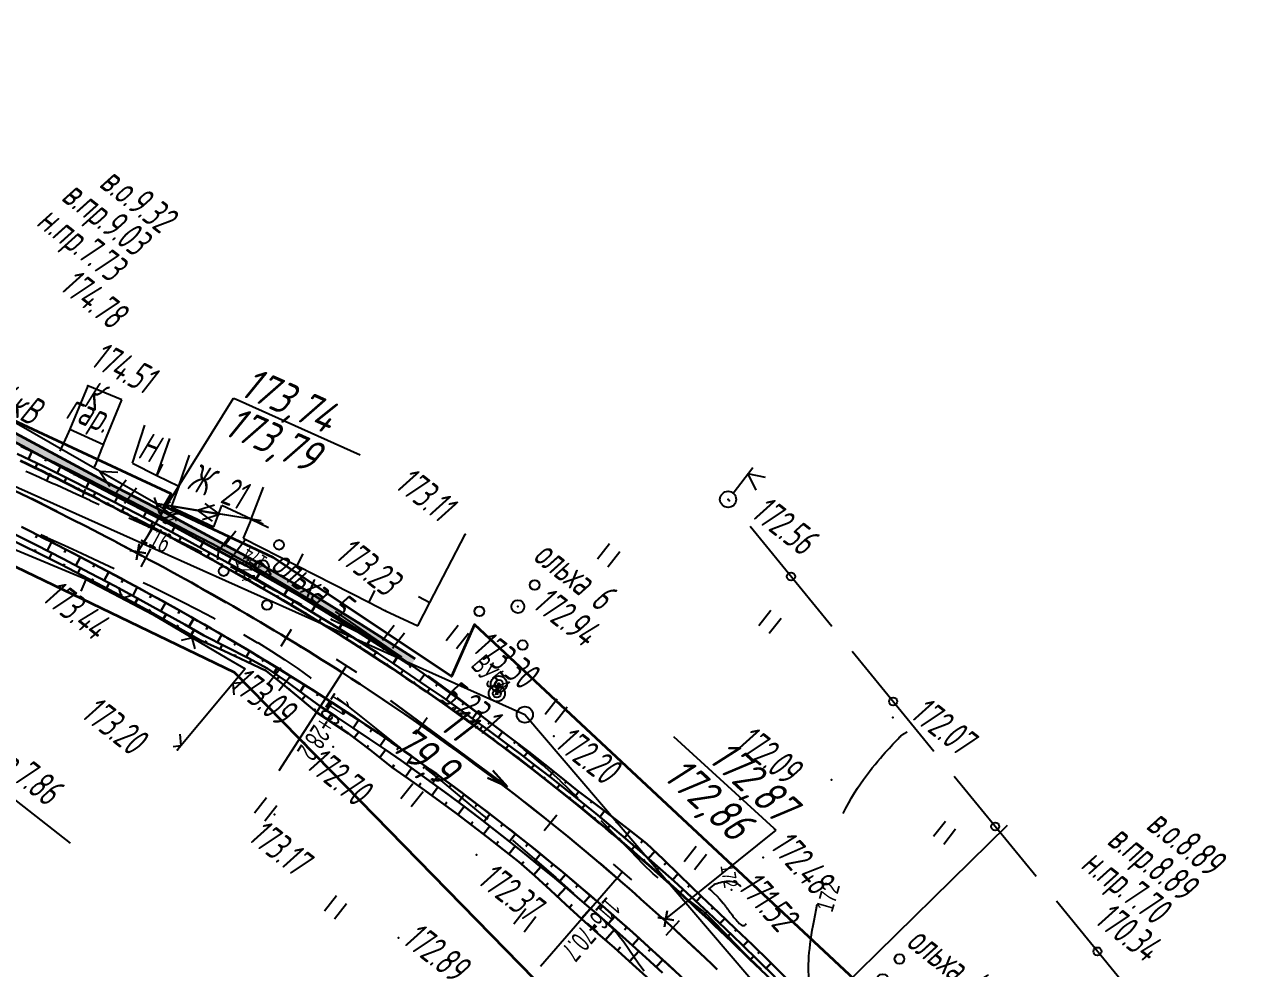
# Model space of a CAD drawing. Header units: millimetres. Extents: x -1799 to 6962, y -1020 to 4121.
# Drawn here: x 6217.2 to 6368.7, y 171.5 to 288.5 of the extents above; entities that cross this region are included whole.
import ezdxf
from ezdxf import colors
from ezdxf.entities.mleader import LeaderData, LeaderLine
from ezdxf.math import Vec2, Vec3

# ---------------------------------------------------------------- set-up
doc = ezdxf.new("R2010")
doc.units = ezdxf.units.MM
doc.linetypes.add('CONTI', pattern=[0])
doc.linetypes.add('STROT', pattern=[1.7, 0.5, -1.2])
for name, color, linetype, lineweight in [('10', 1, 'Continuous', 35), ('КОПИЯ_ОСЬ_13_ОТКОСЫ', 7, 'Continuous', 30), ('ОСЬ_ВЕРХ_ПОКРЫТИЯ_ГРАНИЦЫ_ПОЛОС', 7, 'Continuous', 30), ('ОСЬ_ВЕРХ_ПОКРЫТИЯ_ОСЬ', 1, 'Continuous', 30), ('Ось_примыкания', 1, 'Continuous', 35), ('Отметки', 5, 'Continuous', 30), ('Тротуар', 40, 'Continuous', 35), ('Уклоны ПЧ', 5, 'Continuous', 30)]:
    doc.layers.add(name, color=color, linetype=linetype, lineweight=lineweight)
for name, color, linetype in [('GOR_BDEFAULT', 212, 'CONTI'), ('NAD_MDEFAULT', 7, 'CONTI'), ('PI_OTDEFAULT', 172, 'CONTI'), ('PI_TTDEFAULT', 5, 'CONTI'), ('SIT_LDEFAULT', 7, 'CONTI'), ('USLZNDEFAULT', 7, 'CONTI'), ('ZAPSKDEFAULT', 7, 'CONTI'), ('КОПИЯ_ОСЬ_ТАНГЕНСЫ', 1, 'Continuous'), ('ОСЬ_ВЕРХ_ПОКРЫТИЯ_ПИКЕТЫ', 1, 'Continuous'), ('ОСЬ_ВЕРХ_ПОКРЫТИЯ_РАЗБИВКА_КРИВ', 1, 'Continuous'), ('ОСЬ_ВЕРХ_ПОКРЫТИЯ_ТАНГЕНСЫ', 1, 'Continuous'), ('разметка', 7, 'Continuous')]:
    doc.layers.add(name, color=color, linetype=linetype)
doc.styles.add('eskd', font='spds.shx', dxfattribs={"width": 1.2, "oblique": 15})
doc.styles.add('SHRFT', font='TXT', dxfattribs={"width": 3.5})
doc.styles.get("Standard").update_dxf_attribs({"font": 'arial.ttf'})
doc.styles.add('ГОСТ', font='', dxfattribs={"oblique": 15, "height": 4})
doc.styles.get('ГОСТ').set_extended_font_data('GOST type A')

# ---------------------------------------------------------------- blocks, each defined once
blk = doc.blocks.new('BL_2011')
at = {"color": 0}
for p, q in [((0, 0), (0, 2.4)), ((1.6, 0), (1.6, 2.4))]:
    blk.add_line(p, q, dxfattribs=at)
blk = doc.blocks.new('BL_172')
at = {"color": 0}
for centre, radius in [((0, 3.4), 0.6), ((0, 0), 0.8), ((-3.4, -3.4), 0.6), ((3.4, -3.4), 0.6)]:
    blk.add_circle(centre, radius, dxfattribs=at)
blk = doc.blocks.new('BL_22')
at = {"color": 0}
for radius in [1, 0.5, 0.1]:
    blk.add_circle((0, 0), radius, dxfattribs=at)
blk = doc.blocks.new('BL_4017')
at = {"color": 0}
for p, q in [((0, 1), (0, 5)), ((2, 5), (0, 4)), ((0, 4), (2, 3))]:
    blk.add_line(p, q, dxfattribs=at)
blk.add_circle((0, 0), 1, dxfattribs=at)
blk = doc.blocks.new('_None')
blk = doc.blocks.new('Крест')
at = {"layer": 'Отметки'}
for points in [[(-1, 0), (1, 0)], [(0, 1), (0, -1)]]:
    blk.add_lwpolyline(points, dxfattribs=at)
blk = doc.blocks.new('Стрелка')
at = {"layer": 'Уклоны ПЧ', "ltscale": 2}
for points in [[(-0.02, -0.05), (-0.02, 17.97)], [(-0.02, -0.05), (-0.58, 2.62)], [(-0.02, -0.05), (0.53, 2.62)]]:
    blk.add_lwpolyline(points, dxfattribs=at)

msp = doc.modelspace()

# ---------------------------------------------------------------- hatches: boundary and pattern name
at = {"layer": 'Тротуар', "lineweight": 30, "ltscale": 7}
msp.add_hatch(color=256, dxfattribs=at).paths.add_polyline_path([(6126.93, 278.03), (6128.44, 277.16), (6164.58, 261.24), (6199.39, 245.62), (6226.97, 230.84), (6234.07, 227.17), (6244.62, 221.45), (6251.57, 217.48), (6258.38, 213.28), (6265.07, 209.03), (6265.61, 209.87), (6258.91, 214.13), (6252.08, 218.34), (6245.11, 222.33), (6234.54, 228.05), (6227.43, 231.73), (6199.83, 246.52), (6164.99, 262.16), (6128.89, 278.06), (6116.33, 285.28), (6112.6, 286.99), (6104.1, 289.89), (6095.38, 292.11), (6094.03, 292.72), (6062.64, 308.7), (6052.76, 311.67), (6041.92, 316.6), (6020.57, 327.79), (5984.47, 344.04), (5959.44, 357.04), (5935.19, 366.88), (5892.2, 387.18), (5867.01, 398.47), (5831.4, 414.86), (5813.14, 422.32), (5796.74, 430.05), (5796.21, 429.2), (5812.75, 421.4), (5831, 413.94), (5859.27, 400.94), (5860.18, 400.52), (5866.6, 397.56), (5891.79, 386.27), (5934.79, 365.97), (5959.02, 356.13), (5984.04, 343.14), (6020.13, 326.89), (6041.48, 315.7), (6052.4, 310.73), (6062.26, 307.76), (6093.58, 291.83), (6095.05, 291.17), (6103.85, 288.92), (6112.23, 286.06), (6115.87, 284.39), (6121.96, 280.89), (6122.83, 280.39)])

# ---------------------------------------------------------------- linework, layer by layer
at = {"linetype": 'Continuous'}
msp.add_lwpolyline([(6202.52, 235.66), (6208.83, 197.97), (6222.85, 187.02)], dxfattribs=at)
at = {"ltscale": 7}
msp.add_lwpolyline([(6290.73, 141.85), (6339.01, 189.25)], dxfattribs=at)
at = {"layer": '10'}
msp.add_line((6272.93, 214.1), (6270.11, 207.68), dxfattribs=at)
for points in [[(6793.35, -384.84), (6770.37, -319.07), (6764.77, -303.04), (6757.12, -284.91), (6740.02, -244.43), (6734.48, -237.3), (6720.36, -219.1), (6715.48, -214.91), (6691.38, -194.23), (6670.76, -176.53), (6602.52, -114.87), (6488.07, -17.7), (6445.51, 26.02), (6390.83, 91.9), (6326.94, 163.71), (6272.93, 214.1), (6270.11, 207.68), (6248, 222.4), (6234.43, 228.78), (6235.36, 230.3), (6147.93, 271.03)], [(6198.35, 229.81), (6243.16, 208.23), (6255.13, 195.99), (6255.13, 195.99), (6309.2, 140.67), (6342.21, 105.96), (6373.72, 73.18), (6408.06, 37.26), (6403.84, 29.49), (6423.25, 6.01), (6467.58, -39.55), (6556.81, -116.04), (6563.36, -108.24), (6618.87, -157.59), (6676.04, -208.42), (6688.22, -220.56), (6691.48, -224.46), (6687.19, -229.45), (6727.12, -269.92), (6727.12, -269.92), (6741.72, -309.71), (6748.6, -301.15), (6752.28, -311.33), (6772.9, -369.57)], [(6272.93, 214.1), (6326.94, 163.71), (6390.83, 91.9), (6445.51, 26.02), (6488.07, -17.7), (6602.52, -114.87), (6670.76, -176.53), (6691.38, -194.23), (6715.48, -214.91), (6720.36, -219.1), (6734.48, -237.3), (6740.02, -244.43), (6757.12, -284.91), (6764.77, -303.04), (6770.37, -319.07), (6793.35, -384.84), (6802.17, -388.78), (6818.27, -433.08), (6818.27, -433.08), (6854.48, -549.11), (6853.3, -551.03), (6857.05, -557.06), (6863, -576.5), (6882.06, -646.69)]]:
    msp.add_lwpolyline(points, dxfattribs=at)
at = {"layer": 'GOR_BDEFAULT', "color": 212, "flags": 128}
for points, elevation in [([(6237.6, 227.58), (6237.52, 227.61), (6237.43, 227.64), (6237.33, 227.67), (6237.22, 227.7), (6237.11, 227.73), (6237, 227.75), (6236.88, 227.78), (6236.75, 227.8), (6236.62, 227.82), (6236.5, 227.84), (6236.37, 227.85), (6236.24, 227.85), (6236.11, 227.84), (6235.98, 227.83), (6235.86, 227.81), (6235.74, 227.78), (6235.62, 227.74), (6235.51, 227.69), (6235.4, 227.64), (6235.3, 227.59), (6235.19, 227.54), (6235.09, 227.49), (6235, 227.44), (6234.91, 227.39), (6234.82, 227.35), (6234.73, 227.32), (6234.65, 227.3), (6234.57, 227.3), (6234.49, 227.3), (6234.42, 227.33), (6234.34, 227.36), (6234.27, 227.42), (6234.21, 227.49), (6234.14, 227.57), (6234.08, 227.66), (6234.03, 227.75), (6233.97, 227.86), (6233.92, 227.97), (6233.87, 228.08), (6233.82, 228.19), (6233.78, 228.3), (6233.74, 228.41), (6233.71, 228.51), (6233.68, 228.61), (6233.65, 228.7), (6233.52, 229.14), (6233.28, 229.85)], 174), ([(6241.22, 223.1), (6241.28, 223.22), (6241.35, 223.35), (6241.43, 223.48), (6241.52, 223.62), (6241.62, 223.76), (6241.72, 223.9), (6241.82, 224.05), (6241.93, 224.19), (6242.03, 224.33), (6242.13, 224.46)], 174), ([(6241.55, 223.66), (6241.65, 223.8), (6241.75, 223.95), (6241.85, 224.09), (6241.96, 224.23), (6242.06, 224.36), (6242.16, 224.5), (6242.26, 224.62), (6242.35, 224.74), (6242.44, 224.84), (6242.51, 224.94)], 174), ([(6241.16, 222.14), (6241.22, 223.1)], 174), ([(6246.06, 221.93), (6246, 221.92), (6245.94, 221.9), (6245.89, 221.86), (6245.84, 221.82), (6245.8, 221.77), (6245.76, 221.71), (6245.73, 221.64), (6245.71, 221.57), (6245.69, 221.5), (6245.67, 221.43), (6245.66, 221.35), (6245.66, 221.28), (6245.66, 221.21), (6245.67, 221.14), (6245.69, 221.08), (6245.71, 221.02), (6245.74, 220.96), (6245.78, 220.91), (6245.82, 220.87), (6245.86, 220.83), (6245.91, 220.79), (6245.96, 220.76), (6246.01, 220.73), (6246.07, 220.71), (6246.13, 220.68), (6246.19, 220.66), (6246.25, 220.64), (6246.3, 220.62), (6246.36, 220.61), (6246.42, 220.59), (6247.08, 220.4), (6247.51, 220.28), (6247.7, 220.35), (6247.2, 221.13)], 174), ([(6247.2, 221.13), (6247.13, 221.21), (6247.06, 221.29), (6246.99, 221.36), (6246.91, 221.44), (6246.83, 221.51), (6246.75, 221.59), (6246.67, 221.65), (6246.59, 221.72), (6246.51, 221.77), (6246.43, 221.82), (6246.35, 221.87), (6246.28, 221.9), (6246.2, 221.92), (6246.13, 221.93), (6246.06, 221.93)], 174), ([(6247.2, 221.13), (6247.13, 221.21), (6247.06, 221.29), (6246.99, 221.36), (6246.91, 221.44), (6246.83, 221.51), (6246.75, 221.59), (6246.67, 221.65), (6246.59, 221.72), (6246.51, 221.77), (6246.43, 221.82), (6246.35, 221.87), (6246.28, 221.9), (6246.2, 221.92), (6246.13, 221.93), (6246.06, 221.93)], 174), ([(6318.65, 190.69), (6318.98, 191.37), (6319.32, 192.02), (6319.67, 192.65), (6320.03, 193.25), (6320.4, 193.84), (6320.77, 194.39), (6321.14, 194.92), (6321.51, 195.43), (6321.88, 195.91), (6322.24, 196.36), (6322.59, 196.79), (6322.93, 197.19), (6323.25, 197.57), (6323.56, 197.92), (6323.85, 198.24), (6324.12, 198.54), (6324.36, 198.81), (6324.59, 199.06), (6324.79, 199.28), (6324.98, 199.48), (6325.16, 199.66), (6325.31, 199.83), (6325.45, 199.97), (6325.58, 200.1), (6325.7, 200.21), (6325.8, 200.31), (6325.89, 200.39), (6325.98, 200.47), (6326.05, 200.53), (6326.12, 200.59), (6326.57, 200.83)], 172), ([(6305.97, 181.63), (6305.79, 181.83), (6305.58, 181.98), (6305.36, 182.1), (6305.12, 182.19), (6304.88, 182.24), (6304.63, 182.27), (6304.38, 182.28), (6304.13, 182.26), (6303.88, 182.23), (6303.64, 182.18), (6303.4, 182.13), (6303.18, 182.07), (6302.97, 182), (6302.78, 181.93), (6302.61, 181.87), (6302, 181.38), (6302.3, 181.11), (6302.62, 180.82), (6302.96, 180.5), (6303.3, 180.13), (6303.75, 179.59), (6303.8, 179.53), (6303.84, 179.47), (6303.89, 179.41), (6303.95, 179.34), (6304.01, 179.26), (6304.07, 179.18), (6304.13, 179.1), (6304.2, 179), (6304.28, 178.9), (6304.36, 178.8), (6304.45, 178.68), (6304.54, 178.56), (6304.64, 178.43), (6304.74, 178.3), (6304.86, 178.15), (6304.97, 177.99), (6305.1, 177.83), (6305.23, 177.67), (6305.36, 177.51), (6305.49, 177.36), (6305.62, 177.22), (6305.76, 177.09), (6305.89, 176.98), (6306.01, 176.9), (6306.14, 176.84), (6306.25, 176.81), (6306.36, 176.82), (6306.46, 176.86), (6306.55, 176.95), (6306.63, 177.08)], 172), ([(6316.04, 163.58), (6316.02, 163.67), (6315.99, 163.76), (6315.96, 163.87), (6315.92, 163.99), (6315.88, 164.12), (6315.84, 164.26), (6315.79, 164.41), (6315.75, 164.57), (6315.69, 164.74), (6315.64, 164.93), (6315.58, 165.13), (6315.51, 165.33), (6315.45, 165.55), (6315.38, 165.78), (6315.3, 166.03), (6315.22, 166.28), (6315.14, 166.55), (6315.06, 166.83), (6314.98, 167.12), (6314.89, 167.42), (6314.81, 167.73), (6314.73, 168.06), (6314.66, 168.4), (6314.59, 168.75), (6314.53, 169.11), (6314.47, 169.49), (6314.42, 169.88), (6314.38, 170.28), (6314.36, 170.7), (6314.34, 171.13), (6314.34, 171.57), (6314.34, 172.02), (6314.36, 172.49), (6314.4, 172.98), (6314.44, 173.48), (6314.5, 173.99), (6314.56, 174.53), (6314.64, 175.08), (6314.72, 175.65), (6314.81, 176.23), (6314.92, 176.84), (6315.03, 177.46), (6315.15, 178.11), (6315.28, 178.77), (6315.41, 179.46)], 172)]:
    msp.add_lwpolyline(points, dxfattribs=dict(at, elevation=elevation))
at = {"layer": 'PI_TTDEFAULT', "color": 5}
for p in [(6225.03, 243.71, 174.51), (6304.37, 229.62, 172.56), (6271.77, 225.27, 173.11), (6224.82, 219.71, 173.44), (6261.92, 215.83, 173.23), (6278.32, 216.34, 172.94), (6275.97, 206.75, 172.49), (6324.81, 202.6, 172.07), (6282.76, 200.28, 172.2), (6236.14, 198.57, 173.2), (6255.43, 198.96, 172.7), (6317.18, 194.88, 172.09), (6248.18, 190.59, 173.17), (6273.18, 185.57, 172.37), (6308.73, 185.26, 172.48), (6304.79, 181.23, 171.52), (6263.54, 175.29, 172.89)]:
    msp.add_point(p, dxfattribs=at)
at = {"layer": 'SIT_LDEFAULT', "color": 7}
for p, q in [((6233.47, 229.1), (6207.25, 244.15)), ((6225.03, 243.71), (6222.8, 238.32)), ((6229.25, 241.96), (6225.03, 243.71)), ((6226.97, 236.44), (6229.25, 241.96)), ((6222.64, 237.97), (6222.23, 237.06)), ((6222.8, 238.32), (6222.64, 237.97)), ((6222.8, 238.32), (6226.97, 236.44)), ((6230.56, 234.09), (6232.11, 238.8)), ((6222.23, 237.06), (6221.66, 235.81)), ((6233.59, 232.56), (6235.19, 237.17)), ((6221.66, 235.81), (6221.56, 235.59)), ((6226.44, 235.15), (6225.92, 233.87)), ((6226.82, 236.08), (6226.44, 235.15)), ((6226.97, 236.44), (6226.82, 236.08)), ((6236.31, 231.24), (6237.62, 235.11)), ((6225.92, 233.87), (6225.83, 233.66)), ((6230.56, 234.09), (6233.59, 232.56)), ((6234.29, 234), (6233.59, 232.56)), ((6217.77, 232.9), (6217.35, 233.09)), ((6219.04, 232.33), (6217.77, 232.9)), ((6219.91, 231.94), (6219.04, 232.33)), ((6220.07, 232.29), (6219.91, 231.94)), ((6220.54, 231.65), (6219.91, 231.94)), ((6220.32, 232.85), (6220.07, 232.29)), ((6232.6, 229.6), (6226.53, 233.08)), ((6226.53, 233.08), (6227.77, 231.22)), ((6228.76, 232.95), (6226.53, 233.08)), ((6233.59, 232.56), (6236.31, 231.24)), ((6221.17, 231.37), (6220.54, 231.65)), ((6221.8, 231.08), (6221.17, 231.37)), ((6222.43, 230.79), (6221.8, 231.08)), ((6223.05, 230.5), (6222.43, 230.79)), ((6223.68, 230.21), (6223.05, 230.5)), ((6224.71, 230.88), (6224.47, 230.28)), ((6236.31, 231.24), (6235.35, 228.7)), ((6245.27, 227.17), (6246.79, 231.13)), ((6224.31, 229.92), (6223.68, 230.21)), ((6224.46, 230.28), (6224.31, 229.92)), ((6225.31, 229.47), (6224.31, 229.92)), ((6226.45, 228.95), (6225.31, 229.46)), ((6233.47, 229.1), (6236.65, 226.85)), ((6246.5, 226.95), (6233.47, 229.1)), ((6234.46, 228.94), (6241.36, 227.8)), ((6240.74, 228.91), (6238.61, 228.25)), ((6241.36, 227.8), (6239.55, 229.11)), ((6304.57, 229.37), (6304.37, 229.62)), ((6235.35, 228.7), (6240.64, 226.21)), ((6245.51, 227.11), (6238.61, 228.25)), ((6238.61, 228.25), (6240.42, 226.94)), ((6239.23, 227.14), (6241.36, 227.8)), ((6240.64, 226.21), (6241.65, 228.85)), ((6245.27, 227.17), (6241.65, 228.85)), ((6231.34, 226.75), (6230.1, 227.31)), ((6233.79, 225.63), (6231.34, 226.76)), ((6245.27, 227.17), (6244.29, 224.82)), ((6246.75, 226.55), (6245.27, 227.17)), ((6245.27, 227.17), (6247.42, 226.13)), ((6317.23, 213.88), (6307.1, 226.27)), ((6219.21, 225.25), (6220.03, 224.88)), ((6220.03, 224.87), (6222.1, 223.93)), ((6236.16, 224.52), (6233.79, 225.63)), ((6238.3, 223.49), (6236.16, 224.52)), ((6244.29, 224.82), (6250.93, 221.44)), ((6267.41, 216.86), (6271.77, 225.27)), ((6224.82, 219.71), (6215.59, 223.55)), ((6222.1, 223.93), (6224.25, 222.95)), ((6224.25, 222.95), (6226.42, 221.94)), ((6239.16, 223.06), (6238.3, 223.49)), ((6251.66, 222.86), (6250.93, 221.44)), ((6226.42, 221.94), (6228.3, 221.06)), ((6250.93, 221.44), (6259.84, 216.89)), ((6244.27, 220.43), (6242.72, 221.25)), ((6246.25, 219.39), (6244.27, 220.44)), ((6224.2, 218.23), (6224.82, 219.71)), ((6224.82, 219.71), (6233.07, 215.34)), ((6228.82, 218.72), (6229.24, 217.37)), ((6231.9, 219.33), (6232.8, 218.89)), ((6232.8, 218.9), (6234.76, 217.92)), ((6248.18, 218.35), (6246.25, 219.38)), ((6250.05, 217.35), (6248.18, 218.35)), ((6260.56, 218.32), (6259.84, 216.89)), ((6229.24, 217.37), (6230.59, 217.79)), ((6234.76, 217.93), (6236.67, 216.96)), ((6236.67, 216.96), (6238.6, 215.97)), ((6251.55, 216.56), (6250.05, 217.35)), ((6259.84, 216.89), (6261.92, 215.83)), ((6265.91, 213.97), (6267.41, 216.86)), ((6265.99, 217.6), (6267.41, 216.86)), ((6233.07, 215.34), (6242.27, 209.96)), ((6238.6, 215.97), (6240.52, 214.97)), ((6263.95, 210.06), (6255.72, 215.74)), ((6261.92, 215.83), (6265.91, 213.97)), ((6240.52, 214.97), (6240.82, 214.81)), ((6255.34, 214.67), (6255.14, 214.77)), ((6257.11, 213.82), (6255.34, 214.67)), ((6258.86, 212.95), (6257.11, 213.82)), ((6237.96, 212.48), (6236.59, 212.13)), ((6238.31, 211.12), (6237.96, 212.48)), ((6244.32, 212.88), (6246.07, 211.86)), ((6260.6, 212.05), (6258.86, 212.95)), ((6246.08, 211.87), (6247.79, 210.83)), ((6247.79, 210.83), (6249.43, 209.76)), ((6262.3, 211.09), (6260.6, 212.05)), ((6263.95, 210.07), (6262.3, 211.1)), ((6329.89, 198.4), (6319.76, 210.79)), ((6242.27, 209.96), (6244.52, 208.64)), ((6249.43, 209.76), (6251.05, 208.65)), ((6244.51, 208.64), (6236.14, 198.57)), ((6251.05, 208.65), (6252.64, 207.5)), ((6268.21, 207.05), (6267.22, 207.76)), ((6244.39, 206.93), (6242.98, 206.8)), ((6242.98, 206.8), (6243.11, 205.39)), ((6252.64, 207.5), (6252.7, 207.45)), ((6270.87, 205.08), (6268.21, 207.05)), ((6275.72, 205.57), (6275.97, 206.75)), ((6255.89, 205.03), (6257.32, 203.92)), ((6273.67, 202.94), (6270.87, 205.08)), ((6257.32, 203.92), (6258.87, 202.71)), ((6258.87, 202.71), (6260.72, 201.25)), ((6275.2, 201.74), (6273.67, 202.93)), ((6236.59, 199.11), (6236.46, 200.52)), ((6260.72, 201.25), (6263.05, 199.39)), ((6235.6, 199.02), (6236.59, 199.11)), ((6263.05, 199.39), (6263.74, 198.83)), ((6279.09, 198.66), (6278.34, 199.26)), ((6281.38, 196.73), (6279.09, 198.65)), ((6266.85, 196.33), (6268.51, 194.98)), ((6283.55, 194.78), (6281.38, 196.74)), ((6268.51, 194.98), (6271.3, 192.7)), ((6285.81, 192.61), (6283.55, 194.77)), ((6342.54, 182.91), (6332.41, 195.3)), ((6271.3, 192.7), (6273.91, 190.55)), ((6273.91, 190.55), (6274.59, 189.98)), ((6290.31, 188.08), (6288.63, 189.79)), ((6292.27, 186.06), (6290.31, 188.08)), ((6277.65, 187.41), (6278.32, 186.84)), ((6278.32, 186.84), (6280.65, 184.83)), ((6293.9, 184.4), (6292.27, 186.06)), ((6280.65, 184.82), (6283.03, 182.76)), ((6295.1, 183.24), (6293.9, 184.4)), ((6283.03, 182.76), (6285.2, 180.84)), ((6295.71, 182.73), (6295.1, 183.24)), ((6299.2, 180.18), (6298.93, 180.36)), ((6300.23, 179.43), (6299.2, 180.18)), ((6301.23, 178.63), (6300.23, 179.43)), ((6355.2, 167.43), (6345.07, 179.82)), ((6288.18, 178.18), (6288.94, 177.49)), ((6288.94, 177.48), (6290.03, 176.45)), ((6302.17, 177.77), (6301.23, 178.63)), ((6304.38, 175.49), (6302.17, 177.77)), ((6290.03, 176.45), (6290.77, 175.65)), ((6290.77, 175.65), (6291.44, 174.79)), ((6291.44, 174.79), (6292.08, 173.89)), ((6306.24, 173.56), (6304.38, 175.49)), ((6292.08, 173.89), (6292.7, 172.98)), ((6292.7, 172.98), (6293.33, 172.07)), ((6293.33, 172.07), (6293.98, 171.19))]:
    msp.add_line(p, q, dxfattribs=at)
for centre in [(6312.17, 220.07), (6324.83, 204.59), (6337.48, 189.1), (6350.14, 173.62)]:
    msp.add_circle(centre, 0.5, dxfattribs=at)
at = {"layer": 'КОПИЯ_ОСЬ_13_ОТКОСЫ'}
for points in [[(6216.28, 235.28), (6219.49, 233.72), (6222.7, 232.14), (6228.01, 229.45), (6231.15, 227.83), (6234.27, 226.19), (6237.13, 224.65), (6239.97, 223.1), (6244.02, 220.84), (6246.78, 219.25), (6249.53, 217.63), (6250.32, 217.17), (6254.25, 214.79), (6256.61, 213.33), (6258.95, 211.85), (6260.96, 210.55), (6262.96, 209.23), (6264.95, 207.89), (6266.93, 206.54), (6268.9, 205.18), (6270.85, 203.8), (6272.8, 202.4), (6274.74, 200.99), (6276.66, 199.56), (6278.57, 198.12), (6280.48, 196.66), (6282.37, 195.19), (6284.24, 193.7), (6286.11, 192.2), (6287.97, 190.69), (6289.81, 189.16), (6291.64, 187.61), (6293.46, 186.05), (6295.59, 184.19), (6297.69, 182.3), (6299.8, 180.38), (6301.89, 178.44), (6304, 176.46), (6306.09, 174.46), (6308.16, 172.45), (6310.22, 170.42)], [(6216.28, 235.28), (6219.49, 233.72), (6222.7, 232.14), (6228.01, 229.45), (6231.15, 227.83), (6234.27, 226.19), (6237.13, 224.65), (6239.97, 223.1), (6244.02, 220.84), (6246.78, 219.25), (6249.53, 217.63), (6250.32, 217.17), (6254.25, 214.79), (6256.61, 213.33), (6258.95, 211.85), (6260.96, 210.55), (6262.96, 209.23), (6264.95, 207.89), (6266.93, 206.54), (6268.9, 205.18), (6270.85, 203.8), (6272.8, 202.4), (6274.74, 200.99), (6276.66, 199.56), (6278.57, 198.12), (6280.48, 196.66), (6282.37, 195.19), (6284.24, 193.7), (6286.11, 192.2), (6287.97, 190.69), (6289.81, 189.16), (6291.64, 187.61), (6293.46, 186.05), (6295.59, 184.19), (6297.69, 182.3), (6299.8, 180.38), (6301.89, 178.44), (6304, 176.46), (6306.09, 174.46), (6308.16, 172.45), (6310.22, 170.42)], [(6216.73, 236.21), (6219.95, 234.64), (6223.16, 233.06), (6228.48, 230.37), (6231.62, 228.74), (6234.75, 227.08), (6237.64, 225.58), (6240.51, 224.07), (6244.61, 221.86), (6247.37, 220.25), (6250.12, 218.62), (6252.47, 217.2), (6255.24, 215.52), (6258, 213.8), (6258.78, 213.31), (6259.56, 212.81), (6263.65, 210.13), (6266.56, 208.07), (6269.45, 205.97), (6271.51, 204.49), (6273.56, 202.98), (6275.6, 201.46), (6277.63, 199.93), (6279.64, 198.37), (6281.64, 196.8), (6283.63, 195.21), (6285.61, 193.61), (6287.79, 191.98), (6289.96, 190.33), (6292.12, 188.67), (6294.26, 186.98), (6296.33, 185.03), (6298.37, 183.06), (6301.07, 180.4), (6303.19, 178.42), (6305.29, 176.43), (6307.38, 174.42), (6309.45, 172.39), (6311.51, 170.35)], [(6218.1, 235.54), (6217.66, 234.62)], [(6216.72, 234.38), (6220.02, 232.77), (6225.08, 230.26), (6228.37, 228.58), (6231.64, 226.88), (6234.85, 225.18), (6238.05, 223.45), (6240.89, 221.89), (6243.72, 220.3), (6246.48, 218.72), (6249.23, 217.12), (6251.59, 215.71), (6253.93, 214.28), (6256.29, 212.82), (6258.62, 211.35), (6260.63, 210.05), (6262.63, 208.73), (6264.61, 207.4), (6266.59, 206.05), (6268.55, 204.69), (6270.51, 203.31), (6272.45, 201.91), (6274.38, 200.51), (6276.3, 199.08), (6278.21, 197.64), (6280.11, 196.19), (6282, 194.72), (6283.87, 193.24), (6285.73, 191.74), (6287.58, 190.22), (6289.42, 188.7), (6291.25, 187.15), (6293.07, 185.6), (6295.19, 183.73), (6297.29, 181.85), (6299.4, 179.94), (6301.48, 178), (6303.59, 176.03), (6305.67, 174.03), (6307.74, 172.02), (6309.8, 169.99)], [(6218.52, 233.51), (6218.79, 234.06)], [(6219.9, 234.67), (6219.75, 234.36)], [(6221.7, 233.79), (6221.24, 232.86)], [(6220.31, 232.63), (6220.4, 232.81)], [(6222.1, 231.74), (6222.38, 232.29)], [(6223.49, 232.9), (6223.33, 232.59)], [(6225.27, 232), (6224.81, 231.07)], [(6223.89, 230.85), (6223.99, 231.03)], [(6225.68, 229.95), (6225.96, 230.49)], [(6227.06, 231.09), (6226.9, 230.79)], [(6227.46, 229.04), (6227.56, 229.22)], [(6228.84, 230.19), (6228.37, 229.27)], [(6230.62, 229.27), (6230.46, 228.96)], [(6229.24, 228.13), (6229.53, 228.67)], [(6231.02, 227.21), (6231.11, 227.39)], [(6232.39, 228.33), (6231.91, 227.43)], [(6234.15, 227.4), (6233.99, 227.1)], [(6216.81, 226.21), (6220.01, 224.6), (6223.34, 222.89), (6226.65, 221.15), (6231.28, 218.68), (6234.07, 217.15), (6236.85, 215.6), (6239.58, 214.04), (6242.31, 212.46), (6244.99, 210.88), (6247.66, 209.26), (6250.34, 207.61), (6253, 205.93), (6256.11, 203.92), (6258.15, 202.58), (6260.18, 201.22), (6262.2, 199.84), (6264.21, 198.45), (6266.21, 197.04), (6268.19, 195.62), (6270.16, 194.17), (6272.13, 192.72), (6274.08, 191.24), (6276.01, 189.75), (6277.94, 188.24), (6279.85, 186.72), (6281.75, 185.18), (6283.63, 183.63), (6285.51, 182.06), (6287.37, 180.48), (6288.79, 179.25), (6290.87, 177.44), (6292.93, 175.61), (6295, 173.74), (6297.06, 171.85), (6299.13, 169.92)], [(6232.79, 226.28), (6233.08, 226.82)], [(6235.93, 226.47), (6235.45, 225.56)], [(6215.45, 225.55), (6218.6, 223.97), (6221.97, 222.24), (6225.33, 220.49), (6228.43, 218.85), (6231.51, 217.19), (6234.28, 215.66), (6237.05, 214.11), (6239.41, 212.76), (6242.18, 211.36), (6244.95, 209.93), (6247.3, 208.68), (6249.51, 207.12), (6251.7, 205.54), (6253.87, 203.94), (6255.88, 202.64), (6257.89, 201.31), (6259.88, 199.97), (6261.87, 198.62), (6263.84, 197.25), (6265.8, 195.86), (6267.75, 194.46), (6269.68, 193.04), (6271.61, 191.6), (6273.53, 190.15), (6275.43, 188.68), (6277.32, 187.2), (6279.2, 185.71), (6281.06, 184.19), (6282.92, 182.67), (6284.76, 181.12), (6286.59, 179.57), (6288.01, 178.34), (6290.07, 176.54), (6292.13, 174.72), (6294.19, 172.85), (6296.24, 170.97)], [(6215.45, 225.55), (6218.6, 223.97), (6221.97, 222.24), (6225.33, 220.49), (6228.43, 218.85), (6231.51, 217.19), (6234.28, 215.66), (6237.05, 214.11), (6239.41, 212.76), (6242.18, 211.36), (6244.95, 209.93), (6247.3, 208.68), (6249.51, 207.12), (6251.7, 205.54), (6253.87, 203.94), (6255.88, 202.64), (6257.89, 201.31), (6259.88, 199.97), (6261.87, 198.62), (6263.84, 197.25), (6265.8, 195.86), (6267.75, 194.46), (6269.68, 193.04), (6271.61, 191.6), (6273.53, 190.15), (6275.43, 188.68), (6277.32, 187.2), (6279.2, 185.71), (6281.06, 184.19), (6282.92, 182.67), (6284.76, 181.12), (6286.59, 179.57), (6288.01, 178.34), (6290.07, 176.54), (6292.13, 174.72), (6294.19, 172.85), (6296.24, 170.97)], [(6215.97, 224.4), (6219.99, 222.41), (6221.73, 221.54), (6223.47, 220.66), (6226.93, 218.84), (6230.37, 216.99), (6233.15, 215.47), (6235.91, 213.93), (6239.05, 212.15), (6241.88, 210.85), (6244.7, 209.52), (6247.11, 208.36), (6249.23, 206.67), (6251.33, 204.96), (6253.41, 203.23), (6257.33, 200.62), (6260.06, 198.53), (6262.76, 196.41), (6264.76, 195.01), (6266.75, 193.58), (6268.73, 192.14), (6270.7, 190.69), (6272.66, 189.22), (6274.6, 187.73), (6276.53, 186.22), (6278.45, 184.7), (6280.41, 182.96), (6282.35, 181.21), (6284.28, 179.43), (6286.19, 177.64), (6288.25, 175.85), (6290.3, 174.05), (6293, 171.61), (6295.08, 169.73)], [(6218.76, 225.23), (6218.58, 224.87)], [(6234.56, 225.34), (6234.65, 225.52)], [(6236.32, 224.39), (6236.61, 224.94)], [(6237.7, 225.55), (6237.54, 225.25)], [(6239.47, 224.62), (6238.96, 223.66)], [(6218.45, 223.18), (6218.56, 223.42)], [(6220.54, 224.32), (6220, 223.26)], [(6220.24, 222.29), (6220.57, 222.96)], [(6222.32, 223.41), (6222.14, 223.06)], [(6238.08, 223.44), (6238.17, 223.62)], [(6239.83, 222.48), (6240.13, 223.02)], [(6241.24, 223.68), (6241.06, 223.36)], [(6222.03, 221.4), (6222.14, 221.62)], [(6224.1, 222.49), (6223.54, 221.43)], [(6225.87, 221.57), (6225.68, 221.21)], [(6241.58, 221.51), (6241.68, 221.69)], [(6243, 222.73), (6242.45, 221.72)], [(6244.76, 221.77), (6244.56, 221.44)], [(6223.81, 220.49), (6224.14, 221.12)], [(6227.64, 220.63), (6227.07, 219.58)], [(6243.32, 220.53), (6243.62, 221.06)], [(6246.49, 220.77), (6245.9, 219.76)], [(6225.58, 219.56), (6225.69, 219.77)], [(6227.34, 218.62), (6227.68, 219.25)], [(6229.4, 219.69), (6229.21, 219.33)], [(6231.16, 218.74), (6230.6, 217.68)], [(6245.06, 219.54), (6245.16, 219.72)], [(6246.79, 218.54), (6247.1, 219.07)], [(6248.21, 219.76), (6248.01, 219.42)], [(6249.93, 218.74), (6249.34, 217.75)], [(6229.11, 217.67), (6229.22, 217.88)], [(6230.86, 216.72), (6231.21, 217.35)], [(6232.92, 217.78), (6232.73, 217.43)], [(6234.67, 216.82), (6234.09, 215.77)], [(6248.52, 217.53), (6248.62, 217.71)], [(6250.24, 216.51), (6250.55, 217.03)], [(6251.64, 217.71), (6251.44, 217.38)], [(6232.62, 215.76), (6232.74, 215.97)], [(6234.37, 214.79), (6234.72, 215.42)], [(6236.42, 215.84), (6236.22, 215.49)], [(6251.96, 215.48), (6252.06, 215.66)], [(6253.35, 216.67), (6252.76, 215.69)], [(6255.06, 215.63), (6254.86, 215.3)], [(6236.12, 213.82), (6236.23, 214.02)], [(6238.16, 214.86), (6237.56, 213.81)], [(6239.89, 213.87), (6239.69, 213.52)], [(6253.67, 214.45), (6253.98, 214.96)], [(6256.76, 214.58), (6256.16, 213.61)], [(6237.85, 212.83), (6238.21, 213.45)], [(6241.62, 212.86), (6241.08, 211.92)], [(6255.37, 213.4), (6255.47, 213.57)], [(6257.06, 212.34), (6257.38, 212.84)], [(6258.46, 213.51), (6258.25, 213.19)], [(6260.14, 212.43), (6259.52, 211.49)], [(6239.62, 211.89), (6239.72, 212.11)], [(6241.44, 211.05), (6241.69, 211.61)], [(6243.35, 211.85), (6243.16, 211.54)], [(6245.07, 210.83), (6244.63, 210.09)], [(6258.75, 211.26), (6258.86, 211.43)], [(6261.81, 211.33), (6261.6, 211.02)], [(6243.25, 210.21), (6243.33, 210.39)], [(6245.05, 209.35), (6245.25, 209.76)], [(6246.78, 209.8), (6246.63, 209.55)], [(6260.43, 210.18), (6260.76, 210.68)], [(6262.1, 209.08), (6262.21, 209.24)], [(6263.48, 210.24), (6262.86, 209.29)], [(6246.86, 208.48), (6246.92, 208.62)], [(6248.49, 208.75), (6248.1, 208.12)], [(6248.45, 207.29), (6248.75, 207.66)], [(6250.19, 207.7), (6250.06, 207.49)], [(6263.77, 207.97), (6264.1, 208.47)], [(6265.12, 209.09), (6264.9, 208.78)], [(6266.75, 207.93), (6266.14, 207.08)], [(6250.01, 206.03), (6250.11, 206.16)], [(6251.88, 206.64), (6251.35, 205.79)], [(6265.42, 206.85), (6265.54, 207.01)], [(6267.07, 205.72), (6267.41, 206.21)], [(6268.37, 206.76), (6268.17, 206.48)], [(6251.56, 204.77), (6252.01, 205.31)], [(6253.57, 205.56), (6253.39, 205.28)], [(6268.71, 204.57), (6268.83, 204.74)], [(6269.99, 205.58), (6269.43, 204.8)], [(6253.1, 203.49), (6253.25, 203.67)], [(6255.25, 204.48), (6254.6, 203.47)], [(6256.93, 203.39), (6256.71, 203.05)], [(6270.35, 203.42), (6270.7, 203.91)], [(6271.61, 204.41), (6271.42, 204.15)], [(6273.23, 203.23), (6272.68, 202.49)], [(6254.74, 202.35), (6255.22, 203.07)], [(6258.59, 202.28), (6257.93, 201.29)], [(6271.97, 202.26), (6272.09, 202.42)], [(6274.83, 202.04), (6274.65, 201.79)], [(6256.4, 201.24), (6256.56, 201.48)], [(6258.04, 200.09), (6258.61, 200.83)], [(6260.26, 201.17), (6260.03, 200.84)], [(6273.59, 201.08), (6273.95, 201.57)], [(6276.43, 200.84), (6275.9, 200.13)], [(6259.62, 198.87), (6259.81, 199.12)], [(6261.2, 197.64), (6261.93, 198.57)], [(6261.91, 200.04), (6261.23, 199.06)], [(6263.55, 198.91), (6263.33, 198.58)], [(6275.2, 199.9), (6275.32, 200.06)], [(6276.81, 198.7), (6277.17, 199.18)], [(6278.02, 199.63), (6277.84, 199.39)], [(6265.19, 197.76), (6264.5, 196.78)], [(6278.4, 197.5), (6278.52, 197.66)], [(6279.6, 198.4), (6279.08, 197.73)], [(6281.18, 197.17), (6281, 196.95)], [(6262.77, 196.4), (6263, 196.73)], [(6264.41, 195.26), (6265.16, 196.31)], [(6266.82, 196.6), (6266.59, 196.28)], [(6279.99, 196.28), (6280.36, 196.75)], [(6282.74, 195.93), (6282.24, 195.29)], [(6266.04, 194.1), (6266.29, 194.45)], [(6268.44, 195.43), (6267.74, 194.46)], [(6270.06, 194.25), (6269.82, 193.93)], [(6281.57, 195.05), (6281.69, 195.21)], [(6283.14, 193.82), (6283.51, 194.29)], [(6284.3, 194.67), (6284.13, 194.46)], [(6267.66, 192.93), (6268.42, 193.97)], [(6271.66, 193.06), (6270.95, 192.1)], [(6284.7, 192.57), (6284.83, 192.72)], [(6285.87, 193.42), (6285.39, 192.78)], [(6269.28, 191.75), (6269.53, 192.09)], [(6270.88, 190.55), (6271.65, 191.58)], [(6273.26, 191.86), (6273.02, 191.54)], [(6286.26, 191.31), (6286.64, 191.78)], [(6287.47, 192.22), (6287.31, 192.01)], [(6289.07, 191.02), (6288.49, 190.26)], [(6272.48, 189.35), (6272.74, 189.69)], [(6274.85, 190.64), (6274.12, 189.69)], [(6287.81, 190.04), (6287.93, 190.2)], [(6290.65, 189.8), (6290.46, 189.55)], [(6274.07, 188.14), (6274.84, 189.14)], [(6276.44, 189.42), (6276.19, 189.11)], [(6278.01, 188.19), (6277.27, 187.24)], [(6289.34, 188.76), (6289.73, 189.22)], [(6292.24, 188.58), (6291.54, 187.69)], [(6275.65, 186.91), (6275.91, 187.24)], [(6277.22, 185.68), (6278, 186.66)], [(6279.57, 186.94), (6279.32, 186.63)], [(6290.87, 187.48), (6291, 187.63)], [(6292.4, 186.18), (6292.79, 186.63)], [(6293.81, 187.34), (6293.58, 187.05)], [(6281.13, 185.69), (6280.37, 184.75)], [(6293.93, 184.84), (6294.06, 184.99)], [(6295.3, 186.01), (6294.49, 185.15)], [(6278.78, 184.41), (6279.05, 184.73)], [(6280.27, 183.08), (6281.18, 184.1)], [(6282.68, 184.42), (6282.42, 184.11)], [(6295.43, 183.52), (6295.83, 183.97)], [(6296.74, 184.63), (6296.47, 184.35)], [(6281.76, 181.75), (6282.06, 182.08)], [(6284.22, 183.14), (6283.45, 182.22)], [(6296.92, 182.19), (6297.06, 182.33)], [(6298.18, 183.24), (6297.47, 182.5)], [(6283.23, 180.4), (6284.28, 181.53)], [(6285.75, 181.86), (6285.49, 181.55)], [(6287.27, 180.56), (6286.49, 179.65)], [(6298.41, 180.84), (6298.81, 181.29)], [(6299.61, 181.84), (6299.37, 181.59)], [(6301.03, 180.44), (6300.42, 179.81)], [(6284.7, 179.04), (6285.05, 179.41)], [(6286.16, 177.67), (6287.34, 178.92)], [(6288.81, 179.24), (6288.55, 178.93)], [(6299.88, 179.49), (6300.02, 179.64)], [(6302.5, 179.07), (6302.3, 178.86)], [(6290.32, 177.92), (6289.53, 177.02)], [(6301.35, 178.13), (6301.76, 178.57)], [(6303.96, 177.7), (6303.36, 177.07)], [(6287.67, 176.36), (6288.05, 176.79)], [(6289.18, 175.04), (6290.31, 176.33)], [(6291.82, 176.6), (6291.55, 176.3)], [(6302.81, 176.76), (6302.94, 176.91)], [(6305.4, 176.32), (6305.2, 176.11)], [(6293.31, 175.27), (6292.51, 174.38)], [(6304.26, 175.39), (6304.67, 175.82)], [(6306.85, 174.94), (6306.24, 174.31)], [(6290.67, 173.71), (6291.05, 174.14)], [(6292.16, 172.37), (6293.31, 173.65)], [(6294.79, 173.93), (6294.52, 173.63)], [(6305.7, 174), (6305.84, 174.15)], [(6307.14, 172.61), (6307.55, 173.04)], [(6308.28, 173.54), (6308.08, 173.34)], [(6296.27, 172.58), (6295.46, 171.69)], [(6309.71, 172.14), (6309.1, 171.53)]]:
    msp.add_lwpolyline(points, dxfattribs=at)
at = {"layer": 'КОПИЯ_ОСЬ_ТАНГЕНСЫ'}
for p, q in [((6117.77, 275.23), (6279.19, 202.95)), ((6279.19, 202.95), (6474.56, -25.32))]:
    msp.add_line(p, q, dxfattribs=at)
msp.add_circle((6279.19, 202.95), 1, dxfattribs=at)
at = {"layer": 'ОСЬ_ВЕРХ_ПОКРЫТИЯ_ГРАНИЦЫ_ПОЛОС'}
msp.add_lwpolyline([(6216.99, 226.12), (6217.87, 225.68), (6218.74, 225.24), (6219.62, 224.79), (6220.5, 224.35), (6221.37, 223.9), (6222.24, 223.45), (6223.12, 223), (6223.99, 222.55), (6224.86, 222.1), (6225.73, 221.64), (6226.6, 221.18), (6227.47, 220.73), (6228.33, 220.27), (6229.2, 219.8), (6230.06, 219.34), (6230.92, 218.87), (6231.78, 218.4), (6232.65, 217.93), (6233.5, 217.46), (6234.36, 216.99), (6235.22, 216.51), (6236.07, 216.04), (6236.93, 215.56), (6237.78, 215.07), (6238.63, 214.59), (6239.48, 214.1), (6240.33, 213.61), (6241.18, 213.12), (6242.02, 212.63), (6242.87, 212.14), (6243.71, 211.64), (6244.55, 211.14), (6245.39, 210.64), (6246.23, 210.13), (6247.07, 209.63), (6247.9, 209.12), (6248.73, 208.61), (6249.56, 208.09), (6250.39, 207.57), (6251.22, 207.06), (6252.05, 206.53), (6252.87, 206.01), (6253.69, 205.48), (6254.52, 204.95), (6255.34, 204.42), (6256.16, 203.89), (6256.97, 203.36), (6257.79, 202.82), (6258.6, 202.28), (6259.41, 201.74), (6260.22, 201.19), (6261.03, 200.65), (6261.83, 200.1), (6262.64, 199.54), (6263.44, 198.99), (6264.24, 198.43), (6265.04, 197.87), (6265.84, 197.31), (6266.63, 196.74), (6267.42, 196.17), (6268.22, 195.6), (6269, 195.02), (6269.79, 194.45), (6270.58, 193.87), (6271.36, 193.29), (6272.14, 192.7), (6272.92, 192.12), (6273.7, 191.53), (6274.48, 190.93), (6275.25, 190.34), (6276.02, 189.74), (6276.79, 189.14), (6277.56, 188.54), (6278.32, 187.94), (6279.09, 187.33), (6279.85, 186.72), (6280.61, 186.11), (6281.37, 185.49), (6282.12, 184.88), (6282.88, 184.26), (6283.63, 183.63), (6284.38, 183.01), (6285.13, 182.38), (6285.87, 181.75), (6286.62, 181.12), (6287.36, 180.49), (6288.1, 179.85), (6288.84, 179.21), (6289.58, 178.57), (6290.31, 177.93), (6291.05, 177.28), (6291.78, 176.64), (6292.51, 175.99), (6293.24, 175.33), (6293.96, 174.68), (6294.69, 174.02), (6295.41, 173.37), (6296.13, 172.7), (6296.85, 172.04), (6297.57, 171.38)], dxfattribs=at)
at = {"layer": 'ОСЬ_ВЕРХ_ПОКРЫТИЯ_ОСЬ'}
msp.add_lwpolyline([(6215.92, 230.72), (6217.7, 229.85), (6219.47, 228.97), (6221.24, 228.08), (6223, 227.19), (6224.77, 226.29), (6226.52, 225.38), (6227.4, 224.93), (6228.28, 224.47), (6229.15, 224.01), (6230.03, 223.55), (6230.9, 223.09), (6231.78, 222.62), (6232.65, 222.15), (6233.52, 221.69), (6234.39, 221.21), (6235.26, 220.74), (6236.12, 220.27), (6236.99, 219.79), (6237.86, 219.31), (6238.72, 218.83), (6239.58, 218.35), (6240.44, 217.86), (6241.3, 217.37), (6242.16, 216.88), (6243.02, 216.39), (6243.88, 215.89), (6244.73, 215.4), (6245.58, 214.9), (6246.44, 214.39), (6247.29, 213.89), (6248.14, 213.38), (6248.98, 212.87), (6249.83, 212.36), (6250.67, 211.85), (6251.52, 211.33), (6252.36, 210.81), (6253.2, 210.29), (6254.04, 209.76), (6254.87, 209.23), (6255.71, 208.7), (6256.54, 208.17), (6256.54, 208.17, -0.03549), (6290.61, 182.7), (6290.61, 182.7), (6291.35, 182.05), (6292.1, 181.4), (6292.84, 180.75), (6293.58, 180.09), (6294.32, 179.44), (6295.06, 178.78), (6295.79, 178.11), (6296.53, 177.45), (6297.26, 176.78), (6297.99, 176.12), (6298.71, 175.44), (6299.44, 174.77), (6300.16, 174.1), (6300.88, 173.42), (6301.6, 172.74), (6302.32, 172.06), (6303.03, 171.38)], format="xyb", dxfattribs=at)
at = {"layer": 'ОСЬ_ВЕРХ_ПОКРЫТИЯ_ПИКЕТЫ'}
for p, q in [((6231.64, 221.28), (6232.82, 223.48)), ((6231.64, 221.28), (6232.82, 223.48)), ((6248.97, 211.42), (6250.26, 213.56)), ((6265.65, 200.55), (6267.09, 202.6)), ((6281.58, 188.6), (6283.15, 190.55)), ((6296.68, 175.62), (6298.37, 177.46))]:
    msp.add_line(p, q, dxfattribs=at)
at = {"layer": 'ОСЬ_ВЕРХ_ПОКРЫТИЯ_РАЗБИВКА_КРИВ'}
for p, q in [((6255.82, 209.82), (6258.34, 208.2)), ((6256.54, 208.17), (6248.7, 195.97)), ((6256.54, 208.17), (6257.08, 209.01)), ((6290.13, 184.44), (6292.4, 182.48)), ((6290.61, 182.7), (6291.26, 183.46)), ((6290.61, 182.7), (6281.12, 171.73))]:
    msp.add_line(p, q, dxfattribs=at)
at = {"layer": 'ОСЬ_ВЕРХ_ПОКРЫТИЯ_ТАНГЕНСЫ'}
for p, q in [((6117.77, 275.23), (6279.19, 202.95)), ((6279.19, 202.95), (6474.56, -25.32))]:
    msp.add_line(p, q, dxfattribs=at)
msp.add_circle((6279.19, 202.95), 1, dxfattribs=at)
at = {"layer": 'Ось_примыкания', "linetype": 'Continuous'}
msp.add_lwpolyline([(6308.46, 171.32), (6307.75, 172.01), (6307.03, 172.71), (6306.32, 173.41), (6305.6, 174.1), (6304.88, 174.79), (6304.15, 175.49), (6303.43, 176.17), (6302.7, 176.86), (6301.98, 177.55), (6301.25, 178.23), (6300.51, 178.91), (6299.78, 179.59), (6299.04, 180.26), (6298.3, 180.94), (6297.56, 181.61), (6296.82, 182.28), (6296.07, 182.95), (6295.32, 183.61), (6294.57, 184.28), (6293.82, 184.94), (6293.07, 185.6), (6292.31, 186.25), (6291.55, 186.9), (6290.79, 187.55), (6290.02, 188.2), (6289.25, 188.84), (6288.49, 189.48), (6287.71, 190.12), (6286.94, 190.75), (6286.17, 191.39), (6285.39, 192.02), (6284.61, 192.65), (6283.83, 193.27), (6283.04, 193.89), (6282.26, 194.51), (6281.47, 195.13), (6280.68, 195.75), (6279.89, 196.36), (6279.1, 196.97), (6278.3, 197.58), (6277.5, 198.18), (6276.7, 198.78), (6275.9, 199.38), (6275.1, 199.98), (6274.29, 200.57), (6273.48, 201.16), (6272.67, 201.75), (6271.86, 202.34), (6271.05, 202.92), (6270.23, 203.5), (6269.42, 204.08), (6268.6, 204.66), (6267.78, 205.23), (6266.95, 205.8), (6266.13, 206.37), (6265.3, 206.93), (6264.48, 207.49), (6263.65, 208.05), (6262.81, 208.61), (6261.98, 209.16), (6261.14, 209.71), (6260.31, 210.26), (6259.47, 210.8), (6258.62, 211.35), (6257.78, 211.88), (6256.93, 212.42), (6256.08, 212.95), (6255.23, 213.48), (6254.38, 214.01), (6253.53, 214.53), (6252.67, 215.05), (6251.82, 215.57), (6250.96, 216.08), (6250.1, 216.6), (6249.24, 217.11), (6248.38, 217.61), (6247.52, 218.12), (6246.65, 218.62), (6245.79, 219.12), (6244.92, 219.62), (6244.05, 220.11), (6243.18, 220.6), (6242.31, 221.09), (6241.44, 221.58), (6240.57, 222.07), (6239.7, 222.55), (6238.82, 223.03), (6237.95, 223.51), (6237.07, 223.99), (6236.19, 224.46), (6235.31, 224.93), (6234.43, 225.4), (6233.55, 225.87), (6232.67, 226.34), (6231.79, 226.8), (6230.9, 227.27), (6230.02, 227.73), (6229.13, 228.18), (6228.25, 228.64), (6227.36, 229.09), (6226.47, 229.55), (6225.59, 230), (6224.7, 230.45), (6223.81, 230.89), (6222.92, 231.34), (6222.03, 231.78), (6221.13, 232.23), (6220.24, 232.67), (6219.35, 233.11), (6218.45, 233.54), (6217.56, 233.98), (6216.67, 234.41)], dxfattribs=at)
at = {"layer": 'разметка', "linetype": 'STROT', "lineweight": 30, "ltscale": 7}
msp.add_lwpolyline([(6206.04, 235.47), (6206.04, 235.47, -0.028594), (6252.36, 210.81, -0.04989), (6299.8, 174.43, 11.407778), (6299.8, 174.43, -0.028559), (6349.13, 121.23), (6445.94, 8.12, 0.020074), (6475.4, -24.48, 0.020078), (6508.14, -53.79), (6606.96, -137.57)], format="xyb", dxfattribs=at)
at = {"layer": 'Тротуар', "linetype": 'Continuous'}
for points in [[(6129.8, 276.56), (6129.8, 276.56), (6164.58, 261.24), (6199.39, 245.62), (6226.97, 230.84), (6234.07, 227.17), (6244.62, 221.45), (6251.57, 217.48), (6258.38, 213.28), (6265.07, 209.03)], [(6199.83, 246.52), (6227.43, 231.73), (6234.54, 228.05), (6245.11, 222.33), (6252.08, 218.34), (6258.91, 214.13), (6265.61, 209.87)]]:
    msp.add_lwpolyline(points, dxfattribs=at)

# ---------------------------------------------------------------- block references
at = {"layer": 'USLZNDEFAULT', "color": 7, "rotation": 322.0000000000001}
for name, p in [('BL_4017', (6304.37, 229.62)), ('BL_2011', (6228.31, 230.15)), ('BL_172', (6246.64, 221.31)), ('BL_2011', (6241.89, 223.82)), ('BL_2011', (6288.2, 222.26)), ('BL_172', (6278.32, 216.34)), ('BL_2011', (6308.2, 214.01)), ('BL_2011', (6261.53, 212.16, 173.5)), ('BL_2011', (6269.45, 212.13)), ('BL_2011', (6247.45, 206.91)), ('BL_22', (6275.97, 206.75)), ('BL_22', (6275.72, 205.57)), ('BL_2011', (6281.7, 203.01)), ('BL_2011', (6263.83, 192.54)), ('BL_2011', (6245.7, 190.79)), ('BL_2011', (6329.83, 187.88)), ('BL_2011', (6298.95, 184.76)), ('BL_2011', (6277.83, 177.04)), ('BL_172', (6323.52, 170))]:
    msp.add_blockref(name, p, dxfattribs=at)
at = {"layer": 'ZAPSKDEFAULT', "color": 7, "rotation": 322.0000000000001}
msp.add_blockref('BL_2011', (6254.35, 178.64), dxfattribs=at)
at = {"layer": 'Отметки', "rotation": 260.7861031979047}
for p in [(6231.22, 223.13), (6296.65, 177.66)]:
    msp.add_blockref('Крест', p, dxfattribs=at)
at = {"layer": 'Уклоны ПЧ', "rotation": 53.55623405772377}
msp.add_blockref('Стрелка', (6277, 194.04), dxfattribs=at)

# ---------------------------------------------------------------- texts
at = {"layer": 'GOR_BDEFAULT', "color": 212, "style": 'SHRFT', "width": 0.75}
for s, height, rotation, p in [('174', 1.722, 107.9016, (6236.1, 226.81, 174)), ('174', 1.722, 148.6789, (6247.41, 222.36, 174)), ('174', 1.722, 289.6245, (6243.27, 222.01, 174)), ('172', 1.722, 279.987, (6303.41, 184.22, 172)), ('172', 2.126, 73.9764, (6317.29, 178.36, 172))]:
    msp.add_text(s, height=height, rotation=rotation, dxfattribs=at).set_placement(p)
at = {"layer": 'NAD_MDEFAULT', "color": 7, "style": 'eskd', "oblique": 10, "width": 0.8}
for s, rotation, p in [('в.о.9.32', 322, (6226.29, 268.46)), ('в.пр.9.03', 322, (6221.6, 266.79)), ('н.пр.7.73', 322, (6218.51, 263.67)), ('0.4кВ', 331, (6211.62, 242.25)), ('К', 338, (6224.35, 241.21)), ('гар.', 338, (6222.13, 239.75)), ('Н', 339, (6231.06, 234.83)), ('Ж', 339, (6237.2, 230.97)), ('21', 339, (6241.29, 229.27)), ('ольха 6', 322, (6280.04, 222.23)), ('ольха 5', 322, (6247.51, 221.07)), ('5.23.1', 322, (6268.49, 204.78)), ('н.пр.7.86', 322, (6210.51, 198.88)), ('в.о.8.89', 322, (6356.02, 188.93)), ('в.пр.8.89', 322, (6351.18, 187.04)), ('н.пр.7.70', 322, (6347.93, 184.05)), ('ольха 4', 322, (6326.29, 174.41))]:
    msp.add_text(s, height=3.5, rotation=rotation, dxfattribs=at).set_placement(p)
at = {"layer": 'PI_OTDEFAULT', "color": 172, "style": 'eskd', "oblique": 10, "width": 0.8}
for s, rotation, p in [('174.78', 322, (6221.38, 255.69)), ('174.51', 332, (6225.19, 246.27)), ('173.11', 322, (6262.93, 231.13)), ('172.56', 322, (6307.06, 227.56)), ('173.23', 322, (6255.53, 222.42)), ('173.44', 322, (6219.18, 217.17)), ('172.94', 322, (6279.98, 216.3)), ('173.30', 322, (6272.5, 210.9)), ('173.09', 322, (6242.43, 206.38, 173)), ('173.20', 322, (6224.03, 202.73)), ('172.07', 322, (6326.77, 202.66)), ('172.20', 322, (6282.72, 199.05)), ('172.09', 322, (6305.12, 199.13)), ('172.70', 322, (6251.88, 196.42)), ('173.17', 322, (6244.71, 187.49)), ('172.48', 312, (6309.42, 186.57)), ('172.37', 322, (6273.13, 182.13)), ('171.52', 312, (6305.44, 181.51)), ('170.34', 322, (6349.62, 177.21, -170)), ('172.89', 322, (6263.84, 174.72))]:
    msp.add_text(s, height=3.5, rotation=rotation, dxfattribs=at).set_placement(p)
at = {"layer": 'КОПИЯ_ОСЬ_ТАНГЕНСЫ', "width": 0.6}
msp.add_text('ВУ54', height=2.5, rotation=310.5593, dxfattribs=at).set_placement((6272.39, 208.97))
at = {"layer": 'ОСЬ_ВЕРХ_ПОКРЫТИЯ_ПИКЕТЫ', "width": 0.6}
msp.add_text('116', height=2.5, rotation=331.8213, dxfattribs=at).set_placement((6231.4, 224.53))
at = {"layer": 'ОСЬ_ВЕРХ_ПОКРЫТИЯ_РАЗБИВКА_КРИВ', "width": 0.6}
for s, rotation, p in [('116+28.2', 237.2839, (6255.61, 205.8)), ('116+70.7', 229.1537, (6289.35, 180.48))]:
    msp.add_text(s, height=2.5, rotation=rotation, dxfattribs=at).set_placement(p)
at = {"layer": 'ОСЬ_ВЕРХ_ПОКРЫТИЯ_ТАНГЕНСЫ', "width": 0.6}
msp.add_text('ВУ54', height=2.5, rotation=310.5593, dxfattribs=at).set_placement((6272.39, 208.97))
at = {"layer": 'Отметки', "color": 0, "style": 'ГОСТ', "oblique": 15}
for s, rotation, p in [('173,79', 335.8783, (6241.68, 237.72, 126.57)), ('172,86', 317.5552, (6296.19, 195.11, 126.57))]:
    msp.add_text(s, height=4, rotation=rotation, dxfattribs=at).set_placement(p)
at = {"layer": 'Уклоны ПЧ', "style": 'ГОСТ', "oblique": 15}
for s, p in [('11', (6268.38, 201.32)), ('79,9', (6262.34, 198.78))]:
    msp.add_text(s, height=4, rotation=322.725, dxfattribs=at).set_placement(p)

# ---------------------------------------------------------------- leaders
at = {"layer": 'Отметки', "ltscale": 0.2}
ml = msp.add_multileader_mtext('Standard', dxfattribs=at)
ml.set_content('173,74', color=256, style='ГОСТ')
ml.set_leader_properties()
ml.set_arrow_properties(name='NONE')
ml.build(insert=Vec2(0, 0))
ml.multileader.update_dxf_attribs({"text_left_attachment_type": 6, "text_right_attachment_type": 6, "dogleg_length": 0.36, "arrow_head_size": 2})
ctx = ml.context
ctx.base_point, ctx.arrow_head_size, ctx.landing_gap_size, ctx.plane_origin, ctx.plane_x_axis, ctx.plane_y_axis = Vec3(6243.43, 242.03), 2, 0, Vec3(6197.59, 220.42), Vec3(0.91268, -0.408676), Vec3(0.408676, 0.91268)
ctx.left_attachment, ctx.right_attachment = 6, 6
notes = []
notes.append((ctx, [(0, (1, 1, 0), (6243.1, 242.18), (0.91268, -0.408676), 0.36, [(0, [(6231.22, 223.13)], 0, [])])]))
ctx.mtext.insert, ctx.mtext.text_direction, ctx.mtext.rotation, ctx.mtext.line_spacing_style, ctx.mtext.flow_direction = Vec3(6245.31, 246.23), Vec3(0.91268, -0.408676), 5.862182, 2, 5
ml = msp.add_multileader_mtext('Standard', dxfattribs=at)
ml.set_content('172,87', color=256, style='ГОСТ')
ml.set_leader_properties()
ml.set_arrow_properties(name='NONE')
ml.build(insert=Vec2(0, 0))
ml.multileader.update_dxf_attribs({"text_left_attachment_type": 6, "text_right_attachment_type": 6, "dogleg_length": 0.36, "arrow_head_size": 2})
ctx = ml.context
ctx.base_point, ctx.arrow_head_size, ctx.landing_gap_size, ctx.plane_origin, ctx.plane_x_axis, ctx.plane_y_axis = Vec3(6295.88, 201.86), 2, 0, Vec3(6263.03, 174.96), Vec3(0.737928, -0.674879), Vec3(0.674879, 0.737928)
ctx.left_attachment, ctx.right_attachment, ctx.text_align_type = 6, 6, 2
notes.append((ctx, [(1, (1, 1, 0), (6310.35, 188.62), (-0.737928, 0.674879), 0.36, [(0, [(6296.65, 177.66)], 0, [])])]))
ctx.mtext.insert, ctx.mtext.text_direction, ctx.mtext.rotation, ctx.mtext.alignment, ctx.mtext.line_spacing_style, ctx.mtext.flow_direction = Vec3(6313.19, 192.26), Vec3(0.737928, -0.674879), 5.542384, 3, 2, 5
for ctx, leaders in notes:
    for number, flags, end, landing, length, lines in leaders:
        leader = LeaderData()
        leader.index, (leader.has_last_leader_line, leader.has_dogleg_vector, leader.attachment_direction) = number, flags
        leader.last_leader_point, leader.dogleg_vector, leader.dogleg_length = Vec3(end), Vec3(landing), length
        for number, points, colour, breaks in lines:
            line = LeaderLine()
            line.index, line.vertices, line.color, line.breaks = number, Vec3.list(points), colors.encode_raw_color(colour), breaks
            leader.lines.append(line)
        ctx.leaders.append(leader)

doc.saveas('drawing.dxf')
